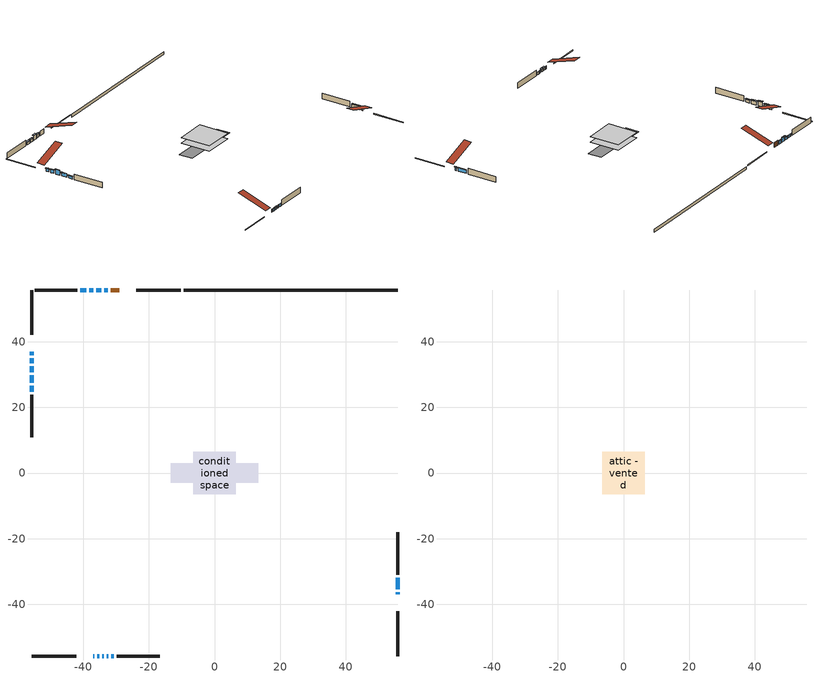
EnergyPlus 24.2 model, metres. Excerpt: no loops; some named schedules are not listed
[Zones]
conditioned space
 floor adiabatic (Floor2 construction): -6.3,-6.3 -6.3,6.3 6.3,6.3 6.3,-6.3 z0.29
 floor adiabatic (AdiabaticFloorConstruction): -6.5,-6.5 -6.5,6.5 6.5,6.5 6.5,-6.5 z0.29
 floor foundation (Slab1 construction): -13.28,-2.99 -13.28,2.99 13.28,2.99 13.28,-2.99 z-0.91
 wall outside (RimJoist1 construction): -10.28,55.73 -23.87,55.73 / -55.73,-55.73 -42.14,-55.73 / -55.73,55.73 -55.73,42.14 / 55.73,-55.73 55.73,-42.14 z0.29:0.59
 wall outside (AdiabaticWallConstruction 1): -29.06,55.73 -31.57,55.73 z0.29:2.32
 wall outside (AdiabaticWallConstruction): -36.95,-55.73 -36.65,-55.73 / -32.75,-55.73 -32.35,-55.73 / -31.43,-55.73 -30.64,-55.73 z0.29:1.51; -32.49,55.73 -33.61,55.73 / -55.73,34.9 -55.73,33.43 / -55.73,29.79 -55.73,27.45 / 55.73,-36.94 55.73,-36.38 / 55.73,-35.46 55.73,-31.9 z0.29:1.76; -35.73,-55.73 -35.17,-55.73 / -34.24,-55.73 -33.68,-55.73 / -55.73,26.52 -55.73,24.75 / -36.99,55.73 -38.16,55.73 z0.29:1.46; -55.73,36.94 -55.73,35.83 z0.29:1.71; -55.73,32.5 -55.73,30.72 / -34.54,55.73 -36.06,55.73 z0.29:2.32; -39.09,55.73 -40.87,55.73 z0.29:1.31
 wall outside (Wall1 construction): -41.8,55.73 -54.8,55.73 / -29.71,-55.73 -16.71,-55.73 / -55.73,23.82 -55.73,10.82 / 55.73,-30.97 55.73,-17.97 z0.29:2.73
 wall foundation (FoundationWall1 construction): 55.73,55.73 -9.35,55.73 z-0.91:0.29
 window (WindowConstruction 13): -36.94,-55.73 -36.65,-55.73 z0.29:1.51
 window (WindowConstruction 4): -32.49,55.73 -33.61,55.73 z0.29:1.76
 window (WindowConstruction 5): -35.72,-55.73 -35.17,-55.73 z0.29:1.46
 window (WindowConstruction 6): -34.24,-55.73 -33.68,-55.73 z0.29:1.46
 window (WindowConstruction 7): -55.73,36.94 -55.73,35.83 z0.29:1.71
 window (WindowConstruction 8): -55.73,34.9 -55.73,33.43 z0.29:1.76
 window (WindowConstruction 9): -55.73,32.5 -55.73,30.72 z0.29:2.32
 window (WindowConstruction 10): -55.73,29.79 -55.73,27.45 z0.29:1.76
 window (WindowConstruction 11): -34.54,55.73 -36.06,55.73 z0.29:2.32
 window (WindowConstruction 12): -55.73,26.52 -55.73,24.75 z0.29:1.46
 window (WindowConstruction 14): -32.75,-55.73 -32.36,-55.73 z0.29:1.51
 window (WindowConstruction 15): -31.43,-55.73 -30.64,-55.73 z0.29:1.51
 window (WindowConstruction): 55.73,-36.94 55.73,-36.39 z0.29:1.76
 window (WindowConstruction 1): 55.73,-35.46 55.73,-31.9 z0.29:1.76
 window (WindowConstruction 2): -36.99,55.73 -38.16,55.73 z0.29:1.46
 window (WindowConstruction 3): -39.09,55.73 -40.87,55.73 z0.29:1.3
 door (Door): -29.06,55.73 -31.56,55.73 z0.29:2.32
 ceiling adiabatic (AdiabaticFloorConstruction): 6.5,-6.5 6.5,6.5 -6.5,6.5 -6.5,-6.5 z0.29
attic - vented
 floor to conditioned space (Floor1 construction Reversed): -6.5,-6.5 -6.5,6.5 6.5,6.5 6.5,-6.5 z2.73
 roof outside (Roof1 construction): -28.13,55.73,2.73 -28.13,43.07,6.95 -24.8,43.07,6.95 -24.8,55.73,2.73; -37.87,-55.73,2.73 -37.87,-43.07,6.95 -41.21,-43.07,6.95 -41.21,-55.73,2.73; -55.73,37.87,2.73 -43.07,37.87,6.95 -43.07,41.21,6.95 -55.73,41.21,2.73; 55.73,-37.87,2.73 43.07,-37.87,6.95 43.07,-41.21,6.95 55.73,-41.21,2.73
shading: -33.76,55.73 -32.34,55.73 -32.34,56.34 -33.76,56.34 z1.91; -35.02,-55.73 -35.87,-55.73 -35.87,-56.34 -35.02,-56.34 z1.61; -33.53,-55.73 -34.39,-55.73 -34.39,-56.34 -33.53,-56.34 z1.61; -55.73,35.68 -55.73,37.09 -56.34,37.09 -56.34,35.68 z1.86; -55.73,33.28 -55.73,35.05 -56.34,35.05 -56.34,33.28 z1.91; -55.73,30.57 -55.73,32.65 -56.34,32.65 -56.34,30.57 z2.47; -55.73,27.3 -55.73,29.94 -56.34,29.94 -56.34,27.3 z1.91; -36.21,55.73 -34.39,55.73 -34.39,56.34 -36.21,56.34 z2.47; -55.73,24.6 -55.73,26.67 -56.34,26.67 -56.34,24.6 z1.61; 55.73,-36.24 55.73,-37.09 56.34,-37.09 56.34,-36.24 z1.91; 55.73,-31.75 55.73,-35.61 56.34,-35.61 56.34,-31.75 z1.91; -38.31,55.73 -36.84,55.73 -36.84,56.34 -38.31,56.34 z1.61; -41.02,55.73 -38.94,55.73 -38.94,56.34 -41.02,56.34 z1.45
[Building]
Building 1: Terrain=Suburbs
[Site:Location]
Comox AP_BC: Latitude {deg}=49.72; Longitude {deg}=-124.9; Time Zone {hr}=-8; Elevation {m}=26; Keep Site Location Information=Yes
[Site:GroundTemperature:Shallow]
7.68431, 6.60511, 6.51868, 7.03082, 9.08677, 11.1331, 12.9072, 14.0311, 14.1265, 13.2125, 11.4836, 9.50004
[Site:WaterMainsTemperature]
Calculation Method=Schedule; Temperature Schedule=mains temperature schedule
[Material] Roughness=Rough; Thermal Absorptance=0.9
Name | Thickness {m} | Conductivity {W/m-K} | Density {kg/m3} | Specific Heat {J/kg-K} | Solar Absorptance | Visible Absorptance
asphalt or fiberglass shingles | 0.00635 | 0.162714 | 1121.4 | 1465.45 | 0.4 | 0.4
ceiling loosefill ins | 0.254 | 0.0480833 | 16.02 | 1046.75 | 0.7 | 0.7
ceiling stud and cavity | 0.1397 | 0.624687 | 65.682 | 1177.47 | 0.7 | 0.7
concrete 4.0 in. | 0.1016 | 1.803125 | 2242.8 | 837.4 | 0.7 | 0.7
concrete 8.0 in. | 0.2032 | 1.803125 | 2242.8 | 837.4 | 0.7 | 0.7
door material | 0.04445 | 0.053851 | 512.64 | 1214.23 | 0.7 | 0.7
exterior vertical ins | 0.00108814 | 0.029427 | 32.04 | 1214.23 | 0.7 | 0.7
floor covering | 0.0127 | 9.015625 | 54.468 | 1339.84 | 0.6 | 0.6
floor covering 1 | 0.0127 | 0.0433444 | 54.468 | 1339.84 | 0.6 | 0.6
floor rigid ins; wall rigid ins 1 | 0.512978 | 0.029427 | 32.04 | 1214.23 | 0.7 | 0.7
floor stud and cavity | 0.0889 | 0.340671 | 50.32683 | 1063.81 | 0.7 | 0.7
floor stud and cavity 1 | 0.1397 | 1.75129 | 37.0049 | 1207.88 | 0.7 | 0.7
furniture material conditioned space 1 | 0.1524 | 0.115458 | 640.8 | 1214.23 | 0.6 | 0.6
gypsum board | 0.0127 | 0.160291 | 801 | 837.4 | 0.6 | 0.6
osb sheathing 0.5 in. | 0.0127 | 0.115458 | 512.64 | 1214.23 | 0.7 | 0.7
osb sheathing 0.75 in. | 0.01905 | 0.115458 | 512.64 | 1214.23 | 0.7 | 0.7
rim joist stud and cavity | 0.0508 | 0.104357 | 50.32683 | 1063.81 | 0.6 | 0.6
wall rigid ins | 0.051816 | 0.029427 | 32.04 | 1214.23 | 0.7 | 0.7
wall stud and cavity | 0.1397 | 0.18494 | 139.0536 | 1170.24 | 0.7 | 0.7
wall stud and cavity 1 | 0.0889 | 0.380278 | 52.3479 | 1209.89 | 0.7 | 0.7
wall stud and cavity 2 | 0.0889 | 0.391764 | 83.0341 | 1211.67 | 0.7 | 0.7
wood siding | 0.0254 | 0.102417 | 544.68 | 1172.36 | 0.4 | 0.4
wood siding 1; wood siding 2; wood siding 3 | 0.0254 | 0.102417 | 544.68 | 1172.36 | 0.7 | 0.7
[WindowMaterial:SimpleGlazingSystem]
Name | U-Factor {W/m2-K} | Solar Heat Gain Coefficient
WindowMaterial | 2.20477 | 0.58
WindowMaterial 1 | 2.90827 | 0.64
WindowMaterial 10 | 1.99525 | 0.65
WindowMaterial 11 | 3.05363 | 0.65
WindowMaterial 12 | 6.04196 | 0.53
WindowMaterial 13 | 4.64858 | 0.65
WindowMaterial 14 | 3.99504 | 0.67
WindowMaterial 2 | 2.07304 | 0.62
WindowMaterial 3 | 2.40236 | 0.48
WindowMaterial 4 | 2.99685 | 0.51
WindowMaterial 5 | 2.22748 | 0.57
WindowMaterial 6 | 3.991634 | 0.61
WindowMaterial 7 | 2.90373 | 0.68
WindowMaterial 8 | 1.97651 | 0.65
WindowMaterial 9 | 2.115055 | 0.59
[Construction]
AdiabaticFloorConstruction: floor stud and cavity 1, floor rigid ins, osb sheathing 0.75 in., floor covering 1
AdiabaticWallConstruction: wood siding 2, wall rigid ins 1, wall stud and cavity 1, gypsum board
AdiabaticWallConstruction 1: wood siding 3, wall rigid ins 1, wall stud and cavity 1, gypsum board
Door: door material
Floor1 construction Reversed: gypsum board, ceiling stud and cavity, ceiling loosefill ins
Floor2 construction: floor stud and cavity, floor covering
FoundationWall1 construction: concrete 8.0 in.
furniture construction conditioned space 1: furniture material conditioned space 1
PartitionWallConstruction: gypsum board, wall stud and cavity 2, gypsum board
RimJoist1 construction: wood siding 1, rim joist stud and cavity
Roof1 construction: asphalt or fiberglass shingles
Slab1 construction: concrete 4.0 in.
Wall1 construction: wood siding, wall rigid ins, osb sheathing 0.5 in., wall stud and cavity, gypsum board
WindowConstruction; WindowConstruction 4: WindowMaterial
WindowConstruction 1: WindowMaterial 1
WindowConstruction 10: WindowMaterial 9
WindowConstruction 11: WindowMaterial 10
WindowConstruction 12: WindowMaterial 11
WindowConstruction 13: WindowMaterial 12
WindowConstruction 14: WindowMaterial 13
WindowConstruction 15: WindowMaterial 14
WindowConstruction 2: WindowMaterial 2
WindowConstruction 3: WindowMaterial 3
WindowConstruction 5: WindowMaterial 4
WindowConstruction 6: WindowMaterial 5
WindowConstruction 7: WindowMaterial 6
WindowConstruction 8: WindowMaterial 7
WindowConstruction 9: WindowMaterial 8
[Zone] Multiplier=1; Part of Total Floor Area=Yes
Name | Volume {m3}
attic - vented | 115.689
conditioned space | 705.8
[Space]
Name | Zone | Volume {m3}
attic - vented 1 | attic - vented | 115.689
conditioned space 1 | conditioned space | 705.8
[ZoneInfiltration:EffectiveLeakageArea]
infil attic - vented 1: Zone or Space=attic - vented 1; Schedule=Always On Discrete; Effective Air Leakage Area {cm2}=7238.57; Stack Coefficient=0.000293412; Wind Coefficient=1.15733e-05
[ZoneMixing]
whole house fan mix: Zone or Space=attic - vented; Schedule=Always On Continuous; Design Flow Rate Calculation Method=Flow/Zone; Design Flow Rate {m3/s}=0; Source Zone or Space=conditioned space
[SurfaceProperty:ExposedFoundationPerimeter]
Slab1: Exposed Perimeter Calculation Method=TotalExposedPerimeter; Total Exposed Perimeter {m}=65.075
[InternalMass] Zone or ZoneList=conditioned space; Space or SpaceList=conditioned space 1
Name | Construction | Surface Area {m2}
furniture mass conditioned space 1 | furniture construction conditioned space 1 | 194.576
partition wall mass | PartitionWallConstruction | 327.67
[Lights]
interior lighting: Zone or ZoneList or Space or SpaceList=conditioned space 1; Schedule=interior lighting schedule; Design Level Calculation Method=LightingLevel; Lighting Level {W}=343.2; Return Air Fraction=0; Fraction Radiant=0.6; Fraction Visible=0.2; Fraction Replaceable=1
[People]
occupants: Zone or ZoneList or Space or SpaceList=conditioned space 1; Number of People Schedule=occupants schedule; Number of People Calculation Method=People; Number of People=3; Fraction Radiant=0.314171; Sensible Heat Fraction=0.56303; Activity Level Schedule=occupants activity schedule; Carbon Dioxide Generation Rate {m3/s-W}=0; Enable ASHRAE 55 Comfort Warnings=No; Mean Radiant Temperature Calculation Type=EnclosureAveraged
[ElectricEquipment] Zone or ZoneList or Space or SpaceList=conditioned space 1; Design Level Calculation Method=EquipmentLevel
Name | Schedule | Design Level {W} | Fraction Latent | Fraction Radiant | Fraction Lost
clothes dryer | clothes dryer schedule | 140.772 | 0.015 | 0.081 | 0.85
clothes washer | clothes washer schedule | 32.1985 | 0.03 | 0.162 | 0.7
cooking range | cooking range schedule | 215.147 | 0.08 | 0.432 | 0.2
dishwasher | dishwasher schedule | 66.8632 | 0.3 | 0.18 | 0.4
fridge | fridge schedule | 72.9452 | 0 | 0.6 | 0
mech vent bath fan 0 | mech vent bath fan 0 schedule | 50.2 | 0 | 0 | 1
mech vent bath fan 1 | mech vent bath fan 1 schedule | 50.2 | 0 | 0 | 1
mech vent house fan | mech vent house fan schedule | 0 | 0 | 0 | 1
mech vent house fan cfis | mech vent house fan cfis schedule | 0 | 0 | 0 | 0
mech vent range fan 0 | mech vent range fan 0 schedule | 57 | 0 | 0 | 1
misc plug loads | misc plug loads schedule | 494.7 | 0.045 | 0.513 | 0.1
whole house fan | Always On Discrete | 0 | 0 | 0 | 1
[OtherEquipment] Zone or ZoneList or Space or SpaceList=conditioned space 1; Design Level Calculation Method=EquipmentLevel
Name | Fuel Type | Schedule | Design Level {W} | Fraction Latent | Fraction Radiant | Fraction Lost
clothes dryer 1 | Electricity | clothes dryer schedule | 0 | 0.015 | 0.081 | 0.85
cooking range 1 | Electricity | cooking range schedule | 0 | 0.08 | 0.432 | 0.2
general water use latent | None | general water use schedule | 62.594 | 1 | 0 | 0
general water use sensible | None | general water use schedule | -61.6891 | 0 | 0.6 | 0
mech vent house fan latent load | None | Always On Discrete | 0 | 1 | 0 | 0
mech vent house fan sensible load | None | Always On Discrete | 0 | 0 | 0 | 0
water heater energy adjustment1 | NaturalGas | Always On Discrete | 0.01 | 0 | 0 | 1
[ZoneInfiltration:DesignFlowRate] Zone or ZoneList or Space or SpaceList=conditioned space 1; Schedule=Always On Discrete; Design Flow Rate Calculation Method=Flow/Zone; Design Flow Rate {m3/s}=0
infil flow; natural vent flow; whole house fan flow
[ZoneControl:Thermostat]
conditioned space Thermostat: Zone or ZoneList=conditioned space; Control Type Schedule=conditioned space Thermostat Schedule; Control 1=conditioned space temperature setpoint; Temperature Difference Between Cutout And Setpoint {deltaC}=0
[ZoneHVAC:Baseboard:Convective:Electric]
electric baseboard: Availability Schedule=Always On Discrete; Heating Design Capacity {W}=9074.07; Efficiency=1
[AirLoopHVAC:UnitarySystem]
unit heater unitary system: Control Type=Load; Controlling Zone or Thermostat Location=conditioned space; Dehumidification Control Type=None; Availability Schedule=Always On Discrete; Supply Fan=unit heater supply fan; Fan Placement=BlowThrough; Supply Air Fan Operating Mode Schedule=unit heater auto fan schedule; Heating Coil=unit heater htg coil; DX Heating Coil Sizing Ratio=1; Use DOAS DX Cooling Coil=No; Minimum Supply Air Temperature {C}=2; Latent Load Control=SensibleOnlyLoadControl; Cooling Supply Air Flow Rate Method=None; Heating Supply Air Flow Rate Method=SupplyAirFlowRate; Heating Supply Air Flow Rate {m3/s}=0.00141584; No Load Supply Air Flow Rate Method=SupplyAirFlowRate; No Load Supply Air Flow Rate {m3/s}=0; No Load Supply Air Flow Rate Control Set To Low Speed=Yes; Maximum Supply Air Temperature {C}=48.8889; Maximum Outdoor Dry-Bulb Temperature for Supplemental Heater Operation {C}=21; Ancillary On-Cycle Electric Power {W}=0; Ancillary Off-Cycle Electric Power {W}=0
[Fan:SystemModel]
unit heater supply fan: Availability Schedule=Always On Discrete; Design Maximum Air Flow Rate {m3/s}=0.00141584; Speed Control Method=Discrete; Electric Power Minimum Flow Rate Fraction=0.2; Design Pressure Rise {Pa}=500; Motor Efficiency=1; Motor In Air Stream Fraction=1; Design Electric Power Consumption {W}=Autosize; Design Power Sizing Method=PowerPerFlow; Electric Power Per Unit Flow Rate {W/(m3/s)}=1e-06; Electric Power Per Unit Flow Rate Per Unit Pressure {W/((m3/s)-Pa)}=1.66667; Fan Total Efficiency=0.7; Motor Loss Radiative Fraction=0; Number of Speeds=1; Speed Flow Fraction 1=1; Speed Electric Power Fraction 1=1
[Coil:Heating:Fuel]
unit heater htg coil: Availability Schedule=Always On Discrete; Fuel Type=NaturalGas; Burner Efficiency=0.3; Nominal Capacity {W}=0.293071; On Cycle Parasitic Electric Load {W}=0; Off Cycle Parasitic Fuel Load {W}=0
[Zone equipment]
conditioned space: electric baseboard, unit heater unitary system
[Foundation:Kiva]
Foundation Kiva 1: Initial Indoor Air Temperature {C}=18; Wall Height Above Grade {m}=0.289987; Wall Depth Below Slab {m}=0.2032; Custom Block Material Name 1=exterior vertical ins; Custom Block Depth 1 {m}=1.2; Custom Block X Position 1 {m}=0.2032; Custom Block Z Position 1 {m}=0
[Foundation:Kiva:Settings]
Soil Conductivity {W/m-K}=0.849921; Soil Density {kg/m3}=1842.3; Soil Specific Heat {J/kg-K}=418.7; Ground Solar Absorptivity=0.9; Ground Thermal Absorptivity=0.9; Ground Surface Roughness {m}=0.03; Far-Field Width {m}=40; Deep-Ground Boundary Condition=ZeroFlux; Deep-Ground Depth {m}=40; Minimum Cell Dimension {m}=0.2; Maximum Cell Growth Coefficient=3; Simulation Timestep=Timestep
[Exterior:Lights]
exterior lighting: Schedule=exterior lighting schedule; Design Level {W}=75.6
[EnergyManagementSystem:GlobalVariable]
infil_program_Qfan
infil_program_Qinf
natural_vent_program_Qnv
natural_vent_program_Qwhf
[EnergyManagementSystem:Sensor]
Name | Output:Variable or Output:Meter Index Key | Output:Variable or Output:Meter
airflow_gain | infil flow | Infiltration Sensible Heat Gain Energy
airflow_gain_1 | natural vent flow | Infiltration Sensible Heat Gain Energy
airflow_gain_2 | whole house fan flow | Infiltration Sensible Heat Gain Energy
airflow_loss | infil flow | Infiltration Sensible Heat Loss Energy
airflow_loss_1 | natural vent flow | Infiltration Sensible Heat Loss Energy
airflow_loss_2 | whole house fan flow | Infiltration Sensible Heat Loss Energy
clg_load_cond |  | Cooling:EnergyTransfer:Zone:CONDITIONED SPACE
clg_sp_s; clg_sp_s_1 | cooling setpoint | Schedule Value
clothes_dryer_exhaust_0_sch_s | clothes dryer exhaust 0 schedule | Schedule Value
conditioned_space_clg_unmet_s | conditioned space | Zone Cooling Setpoint Not Met Time
conditioned_space_htg_unmet_s | conditioned space | Zone Heating Setpoint Not Met Time
cool_season | cooling season schedule | Schedule Value
fridge_tin_s | conditioned space | Zone Mean Air Temperature
htg_load_cond |  | Heating:EnergyTransfer:Zone:CONDITIONED SPACE
htg_sp_s; htg_sp_s_1 | heating setpoint | Schedule Value
ig_ee_conv | clothes dryer | Electric Equipment Convective Heating Energy
ig_ee_conv_2 | cooking range | Electric Equipment Convective Heating Energy
ig_ee_conv_4 | fridge | Electric Equipment Convective Heating Energy
ig_ee_conv_5 | misc plug loads | Electric Equipment Convective Heating Energy
ig_ee_conv_6 | whole house fan | Electric Equipment Convective Heating Energy
ig_ee_rad | clothes dryer | Electric Equipment Radiant Heating Energy
ig_ee_rad_2 | cooking range | Electric Equipment Radiant Heating Energy
ig_ee_rad_4 | fridge | Electric Equipment Radiant Heating Energy
ig_ee_rad_5 | misc plug loads | Electric Equipment Radiant Heating Energy
ig_ee_rad_6 | whole house fan | Electric Equipment Radiant Heating Energy
ig_lgt_conv | interior lighting | Lights Convective Heating Energy
ig_lgt_rad | interior lighting | Lights Radiant Heating Energy
ig_lgt_vis | interior lighting | Lights Visible Radiation Heating Energy
ig_oe_conv | clothes dryer 1 | Other Equipment Convective Heating Energy
ig_oe_conv_1 | cooking range 1 | Other Equipment Convective Heating Energy
ig_oe_conv_2 | general water use latent | Other Equipment Convective Heating Energy
ig_oe_conv_3 | general water use sensible | Other Equipment Convective Heating Energy
ig_oe_conv_4 | water heater energy adjustment1 | Other Equipment Convective Heating Energy
ig_oe_rad | clothes dryer 1 | Other Equipment Radiant Heating Energy
ig_oe_rad_1 | cooking range 1 | Other Equipment Radiant Heating Energy
ig_oe_rad_2 | general water use latent | Other Equipment Radiant Heating Energy
ig_oe_rad_3 | general water use sensible | Other Equipment Radiant Heating Energy
ig_oe_rad_4 | water heater energy adjustment1 | Other Equipment Radiant Heating Energy
ig_ppl_conv | occupants | People Convective Heating Energy
ig_ppl_rad | occupants | People Radiant Heating Energy
im_conv | furniture mass conditioned space 1 | Surface Inside Face Convection Heat Gain Energy
im_conv_1 | partition wall mass | Surface Inside Face Convection Heat Gain Energy
im_ig | furniture mass conditioned space 1 | Surface Inside Face Internal Gains Radiation Heat Gain Energy
im_ig_1 | partition wall mass | Surface Inside Face Internal Gains Radiation Heat Gain Energy
im_lgt | furniture mass conditioned space 1 | Surface Inside Face Lights Radiation Heat Gain Energy
im_lgt_1 | partition wall mass | Surface Inside Face Lights Radiation Heat Gain Energy
im_sol | furniture mass conditioned space 1 | Surface Inside Face Solar Radiation Heat Gain Energy
im_sol_1 | partition wall mass | Surface Inside Face Solar Radiation Heat Gain Energy
im_surf | furniture mass conditioned space 1 | Surface Inside Face Net Surface Thermal Radiation Heat Gain Energy
im_surf_1 | partition wall mass | Surface Inside Face Net Surface Thermal Radiation Heat Gain Energy
mech_vent_bath_fan_0_sch_s | mech vent bath fan 0 schedule | Schedule Value
mech_vent_bath_fan_1_sch_s | mech vent bath fan 1 schedule | Schedule Value
mech_vent_range_fan_0_sch_s | mech vent range fan 0 schedule | Schedule Value
mv_conv | mech vent bath fan 0 | Electric Equipment Convective Heating Energy
mv_conv_1 | mech vent bath fan 1 | Electric Equipment Convective Heating Energy
mv_conv_2 | mech vent house fan | Electric Equipment Convective Heating Energy
mv_conv_3 | mech vent house fan cfis | Electric Equipment Convective Heating Energy
mv_conv_4 | mech vent range fan 0 | Electric Equipment Convective Heating Energy
mv_conv_5 | mech vent house fan latent load | Other Equipment Convective Heating Energy
mv_conv_6 | mech vent house fan sensible load | Other Equipment Convective Heating Energy
mv_rad | mech vent bath fan 0 | Electric Equipment Radiant Heating Energy
mv_rad_1 | mech vent bath fan 1 | Electric Equipment Radiant Heating Energy
mv_rad_2 | mech vent house fan | Electric Equipment Radiant Heating Energy
mv_rad_3 | mech vent house fan cfis | Electric Equipment Radiant Heating Energy
mv_rad_4 | mech vent range fan 0 | Electric Equipment Radiant Heating Energy
mv_rad_5 | mech vent house fan latent load | Other Equipment Radiant Heating Energy
mv_rad_6 | mech vent house fan sensible load | Other Equipment Radiant Heating Energy
natural_vent_s | natural vent schedule | Schedule Value
out_pb_s |  | Site Outdoor Air Barometric Pressure
out_wt_s |  | Site Outdoor Air Humidity Ratio
site_vw_s |  | Site Wind Speed
ss_back_out | Window1 | Surface Window Shortwave from Zone Back Out Window Heat Transfer Rate
ss_back_out_1 | Window11 | Surface Window Shortwave from Zone Back Out Window Heat Transfer Rate
ss_back_out_10 | Window3 | Surface Window Shortwave from Zone Back Out Window Heat Transfer Rate
ss_back_out_11 | Window4 | Surface Window Shortwave from Zone Back Out Window Heat Transfer Rate
ss_back_out_12 | Window5 | Surface Window Shortwave from Zone Back Out Window Heat Transfer Rate
ss_back_out_13 | Window6 | Surface Window Shortwave from Zone Back Out Window Heat Transfer Rate
ss_back_out_14 | Window8 | Surface Window Shortwave from Zone Back Out Window Heat Transfer Rate
ss_back_out_15 | Window9 | Surface Window Shortwave from Zone Back Out Window Heat Transfer Rate
ss_back_out_2 | Window13 | Surface Window Shortwave from Zone Back Out Window Heat Transfer Rate
ss_back_out_3 | Window14 | Surface Window Shortwave from Zone Back Out Window Heat Transfer Rate
ss_back_out_4 | Window15 | Surface Window Shortwave from Zone Back Out Window Heat Transfer Rate
ss_back_out_5 | Window17 | Surface Window Shortwave from Zone Back Out Window Heat Transfer Rate
ss_back_out_6 | Window18 | Surface Window Shortwave from Zone Back Out Window Heat Transfer Rate
ss_back_out_7 | Window19 | Surface Window Shortwave from Zone Back Out Window Heat Transfer Rate
ss_back_out_8 | Window20 | Surface Window Shortwave from Zone Back Out Window Heat Transfer Rate
ss_back_out_9 | Window21 | Surface Window Shortwave from Zone Back Out Window Heat Transfer Rate
ss_conv | Door1 | Surface Inside Face Convection Heat Gain Energy
ss_conv_1 | Window1 | Surface Inside Face Convection Heat Gain Energy
ss_conv_10 | Window21 | Surface Inside Face Convection Heat Gain Energy
ss_conv_11 | Window3 | Surface Inside Face Convection Heat Gain Energy
ss_conv_12 | Window4 | Surface Inside Face Convection Heat Gain Energy
ss_conv_13 | Window5 | Surface Inside Face Convection Heat Gain Energy
ss_conv_14 | Window6 | Surface Inside Face Convection Heat Gain Energy
ss_conv_15 | Window8 | Surface Inside Face Convection Heat Gain Energy
ss_conv_16 | Window9 | Surface Inside Face Convection Heat Gain Energy
ss_conv_2 | Window11 | Surface Inside Face Convection Heat Gain Energy
ss_conv_3 | Window13 | Surface Inside Face Convection Heat Gain Energy
ss_conv_4 | Window14 | Surface Inside Face Convection Heat Gain Energy
ss_conv_5 | Window15 | Surface Inside Face Convection Heat Gain Energy
ss_conv_6 | Window17 | Surface Inside Face Convection Heat Gain Energy
ss_conv_7 | Window18 | Surface Inside Face Convection Heat Gain Energy
ss_conv_8 | Window19 | Surface Inside Face Convection Heat Gain Energy
ss_conv_9 | Window20 | Surface Inside Face Convection Heat Gain Energy
ss_ig | Door1 | Surface Inside Face Internal Gains Radiation Heat Gain Energy
ss_ig_1 | Window1 | Surface Inside Face Internal Gains Radiation Heat Gain Energy
ss_ig_10 | Window21 | Surface Inside Face Internal Gains Radiation Heat Gain Energy
ss_ig_11 | Window3 | Surface Inside Face Internal Gains Radiation Heat Gain Energy
ss_ig_12 | Window4 | Surface Inside Face Internal Gains Radiation Heat Gain Energy
ss_ig_13 | Window5 | Surface Inside Face Internal Gains Radiation Heat Gain Energy
ss_ig_14 | Window6 | Surface Inside Face Internal Gains Radiation Heat Gain Energy
ss_ig_15 | Window8 | Surface Inside Face Internal Gains Radiation Heat Gain Energy
ss_ig_16 | Window9 | Surface Inside Face Internal Gains Radiation Heat Gain Energy
ss_ig_2 | Window11 | Surface Inside Face Internal Gains Radiation Heat Gain Energy
ss_ig_3 | Window13 | Surface Inside Face Internal Gains Radiation Heat Gain Energy
ss_ig_4 | Window14 | Surface Inside Face Internal Gains Radiation Heat Gain Energy
ss_ig_5 | Window15 | Surface Inside Face Internal Gains Radiation Heat Gain Energy
